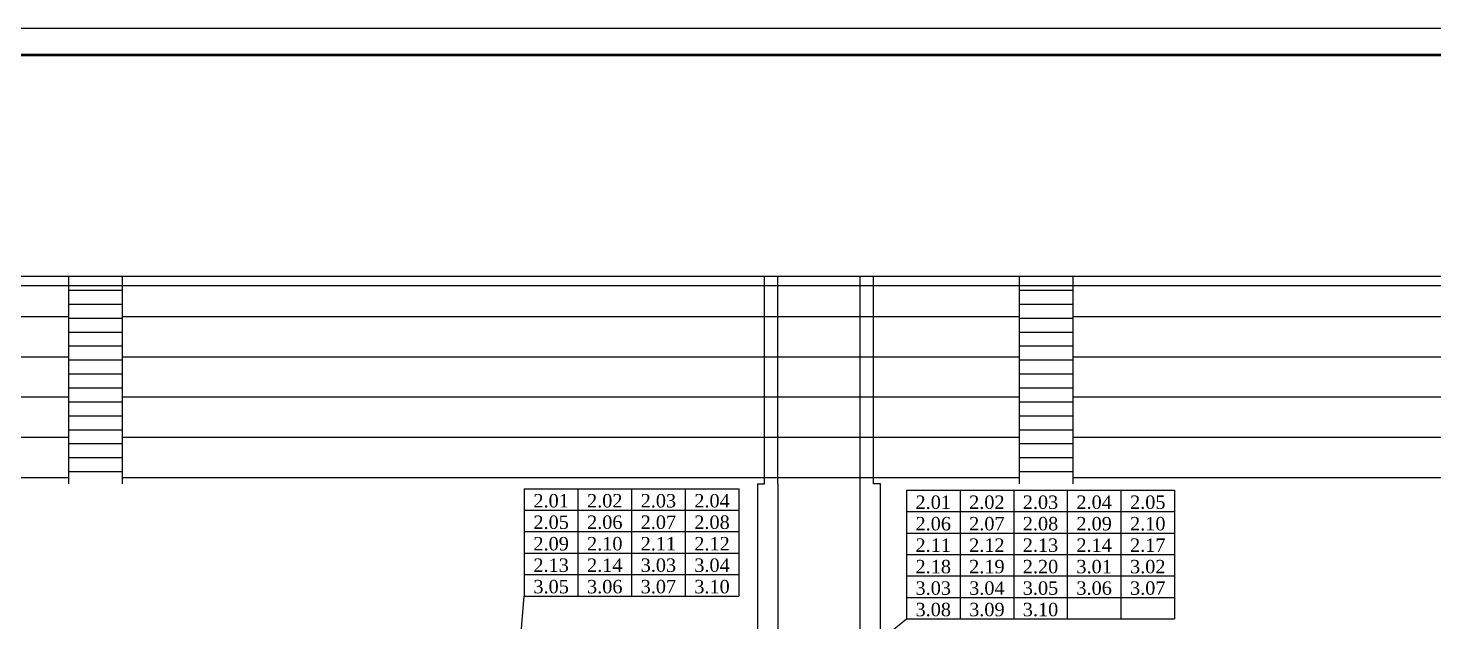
# Model space of a CAD drawing. Extents: x 0 to 1720, y -2086 to 3873.
# Drawn here: x 1088.7 to 1350.8, y -1005.6 to -895 of the extents above; entities that cross this region are included whole.
import ezdxf

# ---------------------------------------------------------------- set-up
doc = ezdxf.new("R2010")
doc.units = 0
doc.layers.add('FORMAT', color=134, linetype='Continuous')
doc.layers.add('PLAN', color=2, linetype='Continuous')
doc.styles.get("Standard").update_dxf_attribs({"font": 'times.ttf'})

msp = doc.modelspace()

# ---------------------------------------------------------------- linework, layer by layer
for p, q in [((1181.2, -980.82), (1221.2, -980.82)), ((1181.2, -980.82), (1181.2, -1000.82)), ((1191.2, -980.82), (1191.2, -1000.82)), ((1201.2, -980.82), (1201.2, -1000.82)), ((1211.2, -980.82), (1211.2, -1000.82)), ((1221.2, -980.82), (1221.2, -1000.82)), ((1252.45, -981.09), (1302.45, -981.09)), ((1252.45, -981.09), (1252.45, -1005.09)), ((1262.45, -981.09), (1262.45, -1005.09)), ((1272.45, -981.09), (1272.45, -1005.09)), ((1282.45, -981.09), (1282.45, -1005.09)), ((1292.45, -981.09), (1292.45, -1005.09)), ((1302.45, -981.09), (1302.45, -1005.09)), ((1181.2, -984.82), (1221.2, -984.82)), ((1252.45, -985.09), (1302.45, -985.09)), ((1181.2, -988.82), (1221.2, -988.82)), ((1252.45, -989.09), (1302.45, -989.09)), ((1181.2, -992.82), (1221.2, -992.82)), ((1252.45, -993.09), (1302.45, -993.09)), ((1181.2, -996.82), (1221.2, -996.82)), ((1252.45, -997.09), (1302.45, -997.09)), ((1176.32, -1057.73), (1181.2, -1000.82)), ((1181.2, -1000.82), (1221.2, -1000.82)), ((1252.45, -1001.09), (1302.45, -1001.09)), ((1183.2, -1061.15), (1252.45, -1005.09)), ((1252.45, -1005.09), (1302.45, -1005.09))]:
    msp.add_line(p, q)
at = {"layer": 'FORMAT'}
msp.add_lwpolyline([(0, -895), (1720.39, -895), (1720.39, -1192), (0, -1192)], close=True, dxfattribs=at)
at = {"layer": 'FORMAT', "lineweight": 50}
msp.add_lwpolyline([(20, -1187), (20, -900), (1715.39, -900), (1715.39, -1187)], close=True, dxfattribs=at)
at = {"layer": 'PLAN'}
for p, q in [((33, -941.23), (1460.2, -941.23)), ((37.4, -942.93), (1380.89, -942.93)), ((1096.2, -941.23), (1096.2, -979.89)), ((1106.2, -941.23), (1106.2, -979.89)), ((1226, -979.89), (1226, -941.23)), ((1228.5, -979.89), (1228.5, -941.23)), ((1243.8, -979.89), (1243.8, -941.23)), ((1246.3, -979.89), (1246.3, -941.23)), ((1273.5, -941.23), (1273.5, -979.89)), ((1283.5, -941.23), (1283.5, -979.89)), ((1096.2, -943.83), (1106.2, -943.83)), ((1273.5, -943.83), (1283.5, -943.83)), ((928.9, -948.73), (1096.2, -948.73)), ((1096.2, -946.43), (1106.2, -946.43)), ((1106.2, -948.73), (1273.5, -948.73)), ((1273.5, -946.43), (1283.5, -946.43)), ((1283.5, -948.73), (1460.2, -948.73)), ((1096.2, -949.03), (1106.2, -949.03)), ((1273.5, -949.03), (1283.5, -949.03)), ((1096.2, -951.63), (1106.2, -951.63)), ((1273.5, -951.63), (1283.5, -951.63)), ((928.9, -956.23), (1096.2, -956.23)), ((1096.2, -954.23), (1106.2, -954.23)), ((1106.2, -956.23), (1273.5, -956.23)), ((1273.5, -954.23), (1283.5, -954.23)), ((1283.5, -956.23), (1460.2, -956.23)), ((1096.2, -956.83), (1106.2, -956.83)), ((1273.5, -956.83), (1283.5, -956.83)), ((1096.2, -959.43), (1106.2, -959.43)), ((1273.5, -959.43), (1283.5, -959.43)), ((928.9, -963.73), (1096.2, -963.73)), ((1096.2, -962.03), (1106.2, -962.03)), ((1106.2, -963.73), (1273.5, -963.73)), ((1273.5, -962.03), (1283.5, -962.03)), ((1283.5, -963.73), (1460.2, -963.73)), ((1096.2, -964.63), (1106.2, -964.63)), ((1096.2, -967.23), (1106.2, -967.23)), ((1273.5, -964.63), (1283.5, -964.63)), ((1273.5, -967.23), (1283.5, -967.23)), ((1096.2, -969.83), (1106.2, -969.83)), ((1273.5, -969.83), (1283.5, -969.83)), ((928.9, -971.23), (1096.2, -971.23)), ((1096.2, -972.43), (1106.2, -972.43)), ((1106.2, -971.23), (1273.5, -971.23)), ((1273.5, -972.43), (1283.5, -972.43)), ((1283.5, -971.23), (1460.2, -971.23)), ((1096.2, -975.03), (1106.2, -975.03)), ((1273.5, -975.03), (1283.5, -975.03)), ((1096.2, -977.63), (1106.2, -977.63)), ((1273.5, -977.63), (1283.5, -977.63)), ((928.9, -978.73), (1096.2, -978.73)), ((1106.2, -978.73), (1273.5, -978.73)), ((1224.7, -979.89), (1224.7, -1008.43)), ((1224.7, -979.89), (1226, -979.89)), ((1228.5, -979.89), (1228.5, -1012.23)), ((1243.8, -1021.93), (1243.8, -979.89)), ((1247.6, -979.89), (1246.3, -979.89)), ((1247.6, -1039.63), (1247.6, -979.89)), ((1283.5, -978.73), (1460.2, -978.73))]:
    msp.add_line(p, q, dxfattribs=at)

# ---------------------------------------------------------------- texts
at = {"char_height": 2.5, "attachment_point": 2, "line_spacing_factor": 0.96}
for s, insert in [('2.01', (1186.2, -981.82)), ('2.02', (1196.2, -981.82)), ('2.03', (1206.2, -981.82)), ('2.04', (1216.2, -981.82)), ('2.01', (1257.45, -982.09)), ('2.02', (1267.45, -982.09)), ('2.03', (1277.45, -982.09)), ('2.04', (1287.45, -982.09)), ('2.05', (1297.45, -982.09)), ('2.05', (1186.2, -985.82)), ('2.06', (1196.2, -985.82)), ('2.07', (1206.2, -985.82)), ('2.08', (1216.2, -985.82)), ('2.06', (1257.45, -986.09)), ('2.07', (1267.45, -986.09)), ('2.08', (1277.45, -986.09)), ('2.09', (1287.45, -986.09)), ('2.10', (1297.45, -986.09)), ('2.09', (1186.2, -989.82)), ('2.10', (1196.2, -989.82)), ('2.11', (1206.2, -989.82)), ('2.12', (1216.2, -989.82)), ('2.11', (1257.45, -990.09)), ('2.12', (1267.45, -990.09)), ('2.13', (1277.45, -990.09)), ('2.14', (1287.45, -990.09)), ('2.17', (1297.45, -990.09)), ('2.13', (1186.2, -993.82)), ('2.14', (1196.2, -993.82)), ('3.03', (1206.2, -993.82)), ('3.04', (1216.2, -993.82)), ('2.18', (1257.45, -994.09)), ('2.19', (1267.45, -994.09)), ('2.20', (1277.45, -994.09)), ('3.01', (1287.45, -994.09)), ('3.02', (1297.45, -994.09)), ('3.05', (1186.2, -997.82)), ('3.06', (1196.2, -997.82)), ('3.07', (1206.2, -997.82)), ('3.10', (1216.2, -997.82)), ('3.03', (1257.45, -998.09)), ('3.04', (1267.45, -998.09)), ('3.05', (1277.45, -998.09)), ('3.06', (1287.45, -998.09)), ('3.07', (1297.45, -998.09)), ('3.08', (1257.45, -1002.09)), ('3.09', (1267.45, -1002.09)), ('3.10', (1277.45, -1002.09))]:
    msp.add_mtext(s, dxfattribs=dict(at, insert=insert))

doc.saveas('drawing.dxf')
